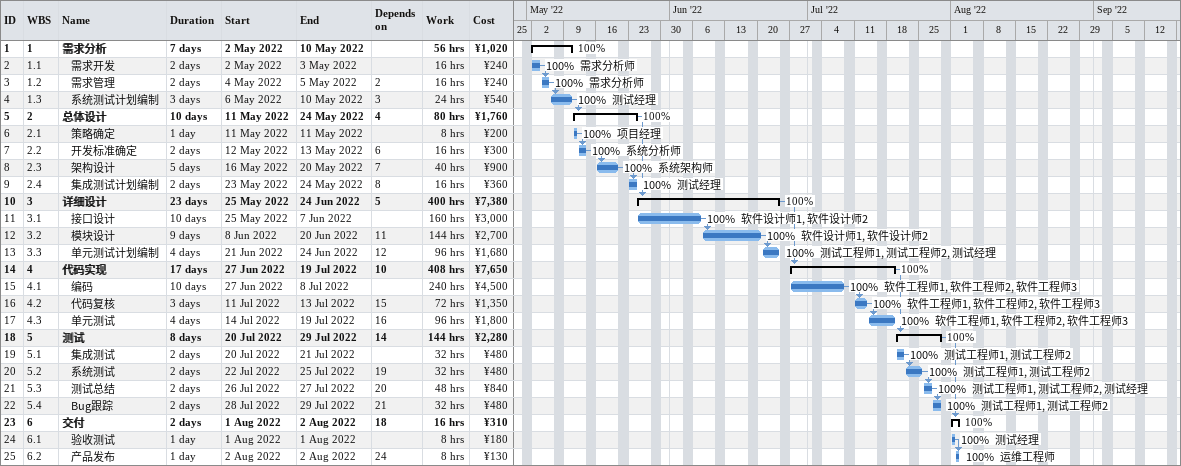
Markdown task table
| ID | WBS | Task | Duration | Start | Finish | Predecessors | Resources | % complete | Work (h) | Cost (¥) |
|---|---|---|---|---|---|---|---|---|---|---|
| 1 | 1 | **需求分析** | 7d | 2022-05-02 | 2022-05-10 |  |  | 100 | 56 | 1020 |
| 2 | 1.1 | 需求开发 | 2d | 2022-05-02 | 2022-05-03 |  | 需求分析师 | 100 | 16 | 240 |
| 3 | 1.2 | 需求管理 | 2d | 2022-05-04 | 2022-05-05 | 2 | 需求分析师 | 100 | 16 | 240 |
| 4 | 1.3 | 系统测试计划编制 | 3d | 2022-05-06 | 2022-05-10 | 3 | 测试经理 | 100 | 24 | 540 |
| 5 | 2 | **总体设计** | 10d | 2022-05-11 | 2022-05-24 | 4 |  | 100 | 80 | 1760 |
| 6 | 2.1 | 策略确定 | 1d | 2022-05-11 | 2022-05-11 |  | 项目经理 | 100 | 8 | 200 |
| 7 | 2.2 | 开发标准确定 | 2d | 2022-05-12 | 2022-05-13 | 6 | 系统分析师 | 100 | 16 | 300 |
| 8 | 2.3 | 架构设计 | 5d | 2022-05-16 | 2022-05-20 | 7 | 系统架构师 | 100 | 40 | 900 |
| 9 | 2.4 | 集成测试计划编制 | 2d | 2022-05-23 | 2022-05-24 | 8 | 测试经理 | 100 | 16 | 360 |
| 10 | 3 | **详细设计** | 23d | 2022-05-25 | 2022-06-24 | 5 |  | 100 | 400 | 7380 |
| 11 | 3.1 | 接口设计 | 10d | 2022-05-25 | 2022-06-07 |  | 软件设计师1, 软件设计师2 | 100 | 160 | 3000 |
| 12 | 3.2 | 模块设计 | 9d | 2022-06-08 | 2022-06-20 | 11 | 软件设计师1, 软件设计师2 | 100 | 144 | 2700 |
| 13 | 3.3 | 单元测试计划编制 | 4d | 2022-06-21 | 2022-06-24 | 12 | 测试工程师1, 测试工程师2, 测试经理 | 100 | 96 | 1680 |
| 14 | 4 | **代码实现** | 17d | 2022-06-27 | 2022-07-19 | 10 |  | 100 | 408 | 7650 |
| 15 | 4.1 | 编码 | 10d | 2022-06-27 | 2022-07-08 |  | 软件工程师1, 软件工程师2, 软件工程师3 | 100 | 240 | 4500 |
| 16 | 4.2 | 代码复核 | 3d | 2022-07-11 | 2022-07-13 | 15 | 软件工程师1, 软件工程师2, 软件工程师3 | 100 | 72 | 1350 |
| 17 | 4.3 | 单元测试 | 4d | 2022-07-14 | 2022-07-19 | 16 | 软件工程师1, 软件工程师2, 软件工程师3 | 100 | 96 | 1800 |
| 18 | 5 | **测试** | 8d | 2022-07-20 | 2022-07-29 | 14 |  | 100 | 144 | 2280 |
| 19 | 5.1 | 集成测试 | 2d | 2022-07-20 | 2022-07-21 |  | 测试工程师1, 测试工程师2 | 100 | 32 | 480 |
| 20 | 5.2 | 系统测试 | 2d | 2022-07-22 | 2022-07-25 | 19 | 测试工程师1, 测试工程师2 | 100 | 32 | 480 |
| 21 | 5.3 | 测试总结 | 2d | 2022-07-26 | 2022-07-27 | 20 | 测试工程师1, 测试工程师2, 测试经理 | 100 | 48 | 840 |
| 22 | 5.4 | Bug跟踪 | 2d | 2022-07-28 | 2022-07-29 | 21 | 测试工程师1, 测试工程师2 | 100 | 32 | 480 |
| 23 | 6 | **交付** | 2d | 2022-08-01 | 2022-08-02 | 18 |  | 100 | 16 | 310 |
| 24 | 6.1 | 验收测试 | 1d | 2022-08-01 | 2022-08-01 |  | 测试经理 | 100 | 8 | 180 |
| 25 | 6.2 | 产品发布 | 1d | 2022-08-02 | 2022-08-02 | 24 | 运维工程师 | 100 | 8 | 130 |
